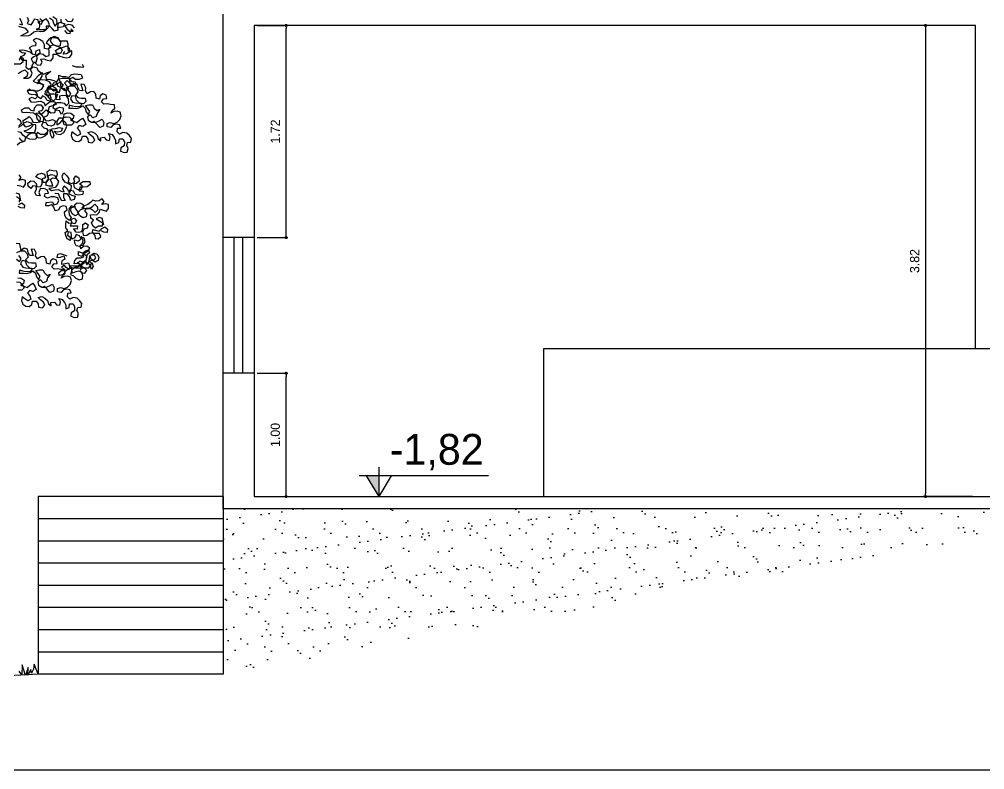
# Model space of a CAD drawing. Header units: millimetres. Extents: x 92.2 to 172.4, y 6.8 to 63.1.
# Drawn here: x 134.86 to 142.68, y 31.72 to 37.8 of the extents above; entities that cross this region are included whole.
import ezdxf

# ---------------------------------------------------------------- set-up
doc = ezdxf.new("R2010")
doc.units = ezdxf.units.MM
for name, color, linetype in [('Alvenaria', 5, 'Continuous'), ('COTAS', 1, 'Continuous'), ('Escada', 1, 'Continuous'), ('Janelas', 3, 'Continuous'), ('Proj. Corte Terreno', 254, 'Continuous'), ('Texto', 7, 'Continuous'), ('VEGETAÇÃO', 64, 'Continuous'), ('VERDE', 92, 'Continuous')]:
    doc.layers.add(name, color=color, linetype=linetype)
doc.styles.add('ARTIUM', font='GOTHIC.TTF', dxfattribs={"height": 0.1})
doc.styles.add('ROMANS', font='C-ACENTO.SHX')
doc.dimstyles.new('Artiun 1-50', dxfattribs={"dimscale": 0.5, "dimtxt": 0.15, "dimasz": 0.05, "dimexe": 0.03, "dimexo": 0.05, "dimgap": 0.1, "dimtad": 1, "dimzin": 4, "dimdsep": 46, "dimtxsty": 'ROMANS', "dimblk": 'DOT', "dimcen": 0.025, "dimclrt": 2, "dimadec": 0, "dimazin": 0, "dimtfac": 1, "dimtix": 1, "dimtmove": 2, "dimatfit": 2, "dimldrblk": 'DOT', "dimfxl": 1, "dimtolj": 1, "dimtzin": 0, "dimarcsym": 0})

# ---------------------------------------------------------------- blocks, each defined once
blk = doc.blocks.new('A$C6B776F95')
for points in [[(3765.5, 4651.6), (3738.7, 4645.5), (3734.5, 4620.8), (3736.6, 4596.1), (3713.9, 4587.8), (3697.5, 4606.4), (3681, 4622.9), (3654.2, 4622.9), (3658.3, 4600.3), (3639.8, 4585.9), (3617.1, 4583.8), (3592.4, 4588), (3569.8, 4581.8), (3551.2, 4565.3), (3530.6, 4555.1), (3501.8, 4553), (3477.1, 4557.2), (3508, 4573.6), (3530.6, 4583.9), (3512.1, 4608.6), (3487.4, 4614.8), (3464.8, 4621)], [(3466.8, 4639.6), (3489.5, 4633.4), (3481.3, 4656), (3471, 4676.6)], [(3522.5, 4686.9), (3530.7, 4664.2), (3522.4, 4641.6), (3549.2, 4633.3), (3563.6, 4653.9), (3574, 4674.5), (3596.6, 4670.3), (3598.6, 4647.7), (3619.2, 4637.4), (3631.6, 4660), (3611, 4676.5)], [(3652.2, 4672.3), (3629.5, 4657.9), (3606.9, 4655.9), (3608.9, 4631.2), (3606.8, 4608.5), (3584.2, 4602.4), (3608.9, 4600.3), (3641.8, 4600.3), (3666.6, 4610.5), (3678.9, 4633.2), (3668.7, 4657.9), (3652.2, 4676.5)], [(3679, 4682.6), (3699.6, 4668.2), (3705.7, 4645.5), (3718.1, 4624.9), (3732.5, 4643.4), (3730.5, 4670.2), (3701.6, 4688.8)], [(3843.7, 4674.2), (3833.4, 4653.6), (3806.6, 4655.7), (3790.2, 4672.2)], [(3757.2, 4672.2), (3759.3, 4649.6), (3786, 4639.3), (3773.7, 4618.7), (3748.9, 4614.6), (3738.6, 4614.6)], [(3854, 4612.4), (3837.5, 4631), (3812.8, 4635.1), (3786, 4626.9), (3800.4, 4606.3), (3818.9, 4589.8), (3843.7, 4589.8), (3827.2, 4602.2)], [(3561.4, 4425.3), (3542.9, 4441.8), (3516.1, 4450), (3491.4, 4456.2), (3466.7, 4454.2), (3487.2, 4439.8), (3509.9, 4437.7), (3495.5, 4417.1), (3472.8, 4406.8), (3487.2, 4386.2), (3516, 4386.2), (3516, 4359.4), (3511.9, 4336.8), (3530.4, 4322.4), (3553, 4330.6), (3559.2, 4353.2), (3573.7, 4371.7), (3592.2, 4353.2), (3614.8, 4351.1), (3627.2, 4371.7), (3616.9, 4392.3), (3639.6, 4394.3), (3662.2, 4386.1), (3689, 4381.9), (3703.4, 4402.5), (3705.5, 4427.2), (3730.2, 4427.2), (3750.8, 4412.8), (3773.5, 4406.6), (3798.2, 4402.4), (3820.8, 4406.5), (3835.3, 4427.1), (3835.3, 4451.8), (3812.6, 4447.7), (3808.5, 4472.4), (3808.6, 4497.1), (3802.4, 4519.8), (3753, 4519.8), (3738.6, 4542.5), (3713.9, 4550.8), (3689.2, 4542.6), (3670.6, 4528.2), (3656.2, 4509.6), (3674.7, 4493.1), (3691.2, 4476.7), (3666.4, 4462.3), (3643.8, 4466.4), (3643.8, 4493.2), (3631.5, 4515.8), (3608.8, 4530.3), (3584.1, 4538.5), (3563.5, 4526.2), (3582, 4507.7), (3580, 4485), (3557.3, 4483), (3536.7, 4472.7), (3551.1, 4452.1), (3555.2, 4429.4), (3579.9, 4425.3), (3586.1, 4450), (3608.8, 4460.3), (3610.8, 4435.5), (3590.2, 4421.1), (3569.6, 4408.8), (3549, 4394.4), (3561.3, 4371.8), (3586, 4371.7), (3592.2, 4394.4), (3590.2, 4417), (3608.7, 4431.4), (3633.5, 4427.3), (3654, 4410.8), (3676.7, 4419), (3676.7, 4443.7), (3674.7, 4468.4), (3685, 4489), (3707.6, 4493.1), (3730.3, 4482.8), (3755, 4489), (3757.1, 4513.7), (3742.7, 4534.3), (3718, 4542.5), (3693.3, 4542.6), (3683, 4517.9), (3701.5, 4495.2), (3730.3, 4484.9), (3752.9, 4474.5), (3767.3, 4456), (3757, 4431.3), (3730.2, 4431.3), (3720, 4454), (3744.7, 4466.3), (3773.5, 4476.6), (3800.3, 4484.8), (3816.8, 4466.2), (3820.9, 4443.6), (3798.2, 4429.2), (3775.5, 4427.2), (3785.9, 4447.7)], [(3783.9, 4594), (3800.4, 4575.4), (3823, 4573.3), (3829.2, 4593.9)], [(3412.8, 4360.7), (3472.5, 4360.7), (3495.2, 4375.1), (3497.3, 4397.7), (3474.6, 4408), (3466.4, 4383.3)], [(3460.1, 4292.7), (3480.7, 4307.1), (3505.4, 4317.4), (3526, 4296.8), (3519.8, 4272.1), (3497.1, 4259.7), (3528, 4259.7), (3548.6, 4272), (3556.9, 4294.7), (3544.6, 4319.4), (3563.1, 4337.9), (3587.8, 4333.8), (3600.1, 4313.2), (3618.7, 4298.7), (3639.3, 4286.4), (3661.9, 4298.7), (3688.7, 4306.9), (3670.1, 4292.5), (3651.6, 4276.1), (3657.8, 4253.4), (3682.5, 4249.3), (3709.2, 4243.1), (3729.8, 4232.7), (3744.3, 4255.4), (3744.3, 4280.1), (3766.9, 4269.8), (3791.6, 4269.8), (3814.3, 4263.6), (3832.8, 4284.1), (3855.5, 4290.3), (3878.1, 4288.2), (3900.8, 4284.1), (3911.1, 4259.3), (3886.3, 4249.1), (3861.6, 4249.1), (3843.1, 4263.5), (3818.4, 4253.3), (3834.8, 4236.8), (3859.6, 4232.6), (3861.6, 4210), (3836.9, 4210), (3818.4, 4226.5), (3801.9, 4243), (3783.4, 4224.5), (3801.9, 4203.8), (3812.1, 4181.2), (3785.4, 4170.9), (3764.8, 4187.4), (3758.6, 4210.1), (3760.7, 4232.7), (3717.4, 4212.2), (3663.9, 4185.4), (3692.7, 4181.3), (3717.4, 4177.1), (3740, 4160.7), (3717.4, 4177.1), (3688.6, 4185.4), (3665.9, 4177.2), (3657.7, 4152.5), (3667.9, 4129.8), (3682.4, 4148.4), (3711.2, 4148.3), (3733.9, 4146.2), (3725.6, 4119.5), (3707, 4101), (3682.3, 4111.3), (3667.9, 4131.9), (3647.4, 4144.3), (3651.5, 4169), (3676.2, 4193.7), (3692.7, 4212.2), (3678.3, 4232.8), (3649.5, 4245.2), (3624.8, 4247.3), (3598, 4245.2), (3612.4, 4222.6), (3639.2, 4212.2), (3616.5, 4222.5), (3593.9, 4220.5), (3612.4, 4249.3), (3626.9, 4274), (3629, 4296.7), (3600.1, 4276.1), (3581.6, 4255.5), (3565.1, 4239.1), (3593.9, 4224.6), (3618.6, 4224.6), (3637.1, 4206.1), (3620.6, 4179.3), (3598, 4169), (3573.2, 4167), (3546.5, 4175.2), (3534.1, 4181.4)], [(3838.6, 4347.6), (3865.4, 4339.3), (3896.3, 4339.3), (3918.9, 4337.2), (3910.7, 4355.8)], [(3493.1, 3813.5), (3470.4, 3805.3), (3451.9, 3788.9)], [(3466.3, 3840.3), (3480.7, 3821.8), (3505.4, 3817.6), (3513.7, 3842.3), (3538.4, 3834.1), (3561, 3832), (3583.7, 3834), (3594, 3854.6), (3577.6, 3873.2), (3552.8, 3873.2), (3530.2, 3860.9), (3511.6, 3844.4), (3491, 3858.8), (3480.8, 3879.4), (3456.1, 3883.6)], [(3452, 3976.3), (3472.6, 3963.9), (3480.8, 3941.2), (3464.3, 3924.8)], [(3462.3, 3916.5), (3482.9, 3926.8), (3501.4, 3945.3), (3522, 3955.6), (3546.7, 3945.3), (3561.1, 3924.7), (3542.6, 3906.2), (3522, 3893.8), (3499.3, 3887.7), (3524, 3879.4), (3548.7, 3879.4), (3575.5, 3881.4), (3583.8, 3906.1), (3583.8, 3932.9), (3561.1, 3935), (3534.4, 3922.6), (3511.7, 3916.5), (3497.3, 3937.1), (3493.2, 3961.8), (3517.9, 3976.2), (3536.5, 3990.6), (3552.9, 3974.1), (3561.1, 3951.5), (3587.9, 3949.4), (3612.6, 3953.5), (3614.7, 3980.2), (3581.8, 4013.2), (3606.5, 4015.2), (3625, 4000.8), (3637.4, 3980.2), (3633.2, 3955.5), (3608.5, 3953.5), (3592.1, 3976.1), (3588, 4000.9), (3567.4, 4013.2), (3540.6, 4015.3), (3515.9, 4019.5), (3489.1, 4015.4), (3483, 4038), (3507.7, 4052.4), (3530.3, 4050.3), (3548.9, 4033.8), (3571.5, 4029.7), (3573.6, 4052.3), (3592.1, 4072.9), (3618.9, 4072.9), (3633.3, 4052.3), (3625.1, 4029.6), (3602.4, 4025.5), (3620.9, 4007), (3639.5, 4021.4), (3656, 4037.9), (3672.4, 4019.3), (3662.1, 3994.6), (3637.4, 3984.3), (3649.7, 3961.7), (3672.4, 3959.6), (3699.1, 3969.9), (3719.7, 3957.5), (3711.5, 3932.8), (3690.9, 3922.5), (3668.2, 3926.6), (3655.9, 3947.2), (3631.2, 3949.3), (3622.9, 3926.7), (3639.4, 3910.2), (3662, 3904), (3664.1, 3881.3), (3645.5, 3864.9), (3616.7, 3864.9), (3594, 3877.3), (3581.7, 3856.7), (3598.1, 3840.2), (3624.9, 3844.3), (3645.5, 3854.6), (3664, 3871), (3666.1, 3895.8), (3688.8, 3899.8), (3703.2, 3881.3), (3709.3, 3856.6), (3699, 3836), (3688.7, 3860.7), (3682.6, 3885.4), (3697, 3904), (3721.7, 3906), (3746.5, 3914.2), (3769.1, 3908), (3760.8, 3885.4), (3734.1, 3881.3), (3711.4, 3885.4), (3727.9, 3868.9), (3754.6, 3864.8), (3779.4, 3879.2), (3791.7, 3899.8), (3800, 3922.4), (3793.9, 3945.1), (3775.3, 3959.5), (3773.3, 3982.1), (3795.9, 3988.3), (3818.6, 3986.2), (3835.1, 3969.7), (3849.5, 3947.1), (3833, 3930.6), (3804.1, 3928.6), (3781.5, 3932.7), (3775.3, 3955.4), (3771.2, 3978), (3744.5, 3978.1), (3730, 3957.5), (3730, 3932.8), (3752.7, 3947.2), (3769.2, 3963.6), (3779.5, 3986.3), (3781.6, 4008.9), (3806.3, 4017.1), (3828.9, 4013), (3849.5, 3998.6), (3845.4, 3975.9), (3824.8, 3963.6), (3847.4, 3957.4), (3870.1, 3949.1), (3888.6, 3965.6), (3909.2, 3977.9), (3923.6, 3957.3), (3933.9, 3934.6), (3913.3, 3920.2), (3886.5, 3926.4), (3872.1, 3907.9), (3888.5, 3889.4), (3896.7, 3866.7), (3876.1, 3854.4), (3853.5, 3868.8), (3835, 3883.2), (3830.8, 3856.5), (3839.1, 3831.8), (3861.7, 3817.3), (3884.3, 3815.2), (3902.9, 3829.6), (3909.1, 3852.3), (3933.8, 3852.3), (3948.2, 3833.7), (3950.2, 3811.1), (3977, 3804.9), (3995.6, 3823.4), (3985.3, 3846), (3964.7, 3862.5), (3948.2, 3879), (3973, 3885.2), (3995.6, 3872.8), (4012.1, 3856.3), (4020.3, 3833.6), (4038.8, 3819.2), (4036.8, 3841.9), (4061.5, 3846), (4075.9, 3827.4), (4100.6, 3823.3), (4104.7, 3848), (4092.4, 3870.6), (4117.1, 3864.4), (4131.5, 3843.8), (4141.8, 3823.2), (4141.7, 3798.5), (4164.4, 3808.8), (4168.6, 3833.5), (4193.3, 3833.5), (4203.5, 3812.9), (4201.5, 3784.1), (4178.8, 3769.7), (4176.7, 3747), (4201.4, 3738.8), (4224.1, 3740.8), (4230.3, 3765.5), (4220, 3786.1), (4226.2, 3808.7), (4248.8, 3810.8), (4253, 3835.5), (4238.6, 3856.1), (4220.1, 3872.6), (4193.3, 3878.8), (4170.6, 3866.5), (4154.2, 3882.9), (4156.3, 3907.7), (4178.9, 3909.7), (4170.7, 3932.4), (4148.1, 3936.5), (4125.4, 3932.4), (4108.9, 3913.9), (4084.2, 3918), (4082.2, 3940.7), (4104.8, 3948.9), (4129.5, 3940.6), (4154.2, 3950.9), (4172.8, 3969.4), (4181.1, 3996.2), (4174.9, 4020.9), (4152.3, 4027.1), (4129.6, 4025.1), (4109, 4012.7), (4119.3, 4033.3), (4137.9, 4049.8), (4133.8, 4072.4), (4107, 4074.5), (4082.3, 4078.7), (4059.6, 4076.6), (4043.2, 4093.1), (4057.6, 4113.7), (4080.3, 4115.7), (4076.2, 4140.4), (4053.5, 4148.7), (4035, 4134.3), (4028.8, 4111.7), (4006.1, 4119.9), (4004.1, 4146.7), (3989.7, 4165.2), (3967, 4163.2), (3942.3, 4148.8), (3930, 4169.4), (3934.1, 4192.1), (3921.8, 4214.7), (3899.1, 4216.8), (3911.4, 4171.5), (3888.8, 4173.6), (3878.5, 4194.2), (3872.4, 4216.8), (3849.7, 4223), (3829.1, 4208.6), (3822.9, 4231.3), (3818.8, 4253.9), (3794.1, 4256), (3769.4, 4256), (3744.7, 4251.9), (3757, 4229.3), (3773.5, 4212.8), (3763.2, 4192.2), (3740.5, 4200.5), (3730.3, 4223.1), (3707.6, 4227.3), (3697.3, 4206.7), (3717.9, 4192.3), (3732.3, 4173.7), (3709.6, 4167.5), (3691.1, 4182), (3676.7, 4204.6), (3660.2, 4186.1), (3670.5, 4163.5), (3680.8, 4142.9), (3686.9, 4120.2), (3684.8, 4097.6), (3662.2, 4103.8), (3649.9, 4124.4), (3629.3, 4134.7), (3619, 4114.1), (3596.3, 4128.5), (3590.2, 4153.2), (3571.6, 4171.8), (3546.9, 4173.9), (3522.2, 4173.9), (3530.4, 4151.2), (3555.1, 4145), (3577.8, 4147.1), (3594.3, 4130.6), (3577.8, 4114.1), (3555.1, 4124.4), (3534.5, 4114.2), (3548.9, 4093.6), (3573.6, 4091.5), (3596.3, 4095.6), (3618.9, 4097.6), (3641.6, 4087.3), (3647.7, 4064.6), (3664.2, 4081.1), (3682.8, 4095.5), (3713.7, 4095.5), (3726, 4074.9), (3701.3, 4064.6), (3676.6, 4058.4), (3670.4, 4033.7), (3688.9, 4017.2), (3715.7, 4019.3), (3723.9, 4044), (3748.6, 4056.3), (3773.4, 4052.2), (3775.4, 4027.5), (3763, 4004.8), (3748.6, 4029.5), (3726, 4035.7), (3705.4, 4048.1), (3709.5, 4074.9), (3732.2, 4089.3), (3759, 4089.2), (3781.6, 4083), (3796, 4064.5), (3814.6, 4085.1), (3812.5, 4113.9), (3798.1, 4134.5), (3771.4, 4138.7), (3748.7, 4132.5), (3750.8, 4107.8), (3726, 4109.9), (3724, 4136.6), (3722, 4159.3), (3748.7, 4161.3), (3757, 4186), (3779.7, 4190.1), (3796.1, 4171.6), (3796.1, 4146.9), (3816.7, 4130.4), (3829, 4151), (3812.6, 4173.6), (3798.2, 4194.2), (3822.9, 4204.5), (3851.7, 4204.5), (3870.3, 4183.9), (3876.4, 4161.2), (3859.9, 4142.7), (3878.4, 4124.1), (3901.1, 4120), (3927.9, 4120), (3934, 4095.3), (3917.5, 4078.8), (3888.7, 4082.9), (3868.1, 4105.6), (3859.9, 4132.4), (3835.2, 4136.5), (3824.9, 4113.9), (3839.3, 4091.2), (3861.9, 4087.1), (3886.6, 4083), (3909.3, 4080.9), (3890.7, 4060.3), (3861.9, 4058.3), (3839.3, 4062.4), (3816.6, 4070.7), (3814.5, 4048), (3845.4, 4048), (3868.1, 4045.9), (3890.7, 4054.1), (3911.3, 4064.4), (3929.9, 4047.9), (3936, 4023.2), (3950.4, 4004.6), (3960.7, 4025.2), (3946.3, 4047.9), (3931.9, 4068.5), (3954.6, 4072.6), (3979.3, 4072.6), (3991.6, 4049.9), (4010.2, 4031.4), (4030.8, 4041.6), (4014.3, 4016.9), (4006, 3990.2), (3983.3, 3982), (3964.8, 4002.6), (3944.2, 3988.2), (3950.4, 3965.5), (3973, 3951.1), (4003.9, 3951), (4026.6, 3959.3), (4047.2, 3971.6), (4059.5, 3948.9), (4055.4, 3922.2), (4030.6, 3914), (4008, 3938.7), (3989.5, 3955.2), (3975.1, 3949)], [(3478.2, 3398.7), (3472, 3423.4), (3467.9, 3446.1), (3445.3, 3452.3)], [(3447.3, 3429.6), (3467.9, 3415.2), (3465.8, 3390.5)], [(3451.5, 3509.9), (3474.2, 3503.7), (3496.8, 3495.5), (3511.2, 3516), (3511.3, 3542.8), (3486.6, 3549), (3463.9, 3542.9), (3480.4, 3563.4), (3466, 3582)], [(4059.8, 3228.9), (4053.7, 3253.6), (4049.6, 3276.3), (4026.9, 3282.5), (4006.3, 3272.2), (4029, 3259.8), (4049.6, 3245.4), (4047.5, 3220.7), (4022.8, 3222.7), (4002.2, 3208.3), (3983.6, 3222.8), (3973.4, 3245.4), (3987.8, 3264), (3969.3, 3278.4), (3965.2, 3301), (3987.8, 3303.1), (4010.5, 3301), (4027, 3317.5), (4033.2, 3340.1), (4055.8, 3333.9), (4078.5, 3325.7), (4092.9, 3346.2), (4092.9, 3373), (4068.2, 3379.2), (4045.6, 3373), (4062.1, 3393.6), (4047.7, 3412.2), (4027, 3399.8), (4004.4, 3397.8), (3981.7, 3404), (3965.3, 3387.5), (3946.7, 3373.1), (3924, 3364.9), (3905.5, 3348.5), (3930.2, 3346.4), (3957, 3346.4), (3979.6, 3358.7), (3996.1, 3375.2), (4012.6, 3358.7), (4016.7, 3336), (3998.1, 3317.5), (3981.7, 3334), (3961.1, 3346.4), (3938.4, 3348.4), (3924, 3329.9), (3940.5, 3311.4), (3936.3, 3286.7), (3911.6, 3280.5), (3889, 3297), (3880.8, 3319.7), (3897.3, 3338.2), (3919.9, 3346.4), (3917.9, 3371.1), (3897.3, 3381.4), (3872.6, 3383.5), (3854, 3369.1), (3858.1, 3346.4), (3872.5, 3327.9), (3878.7, 3305.2), (3858.1, 3295), (3837.5, 3307.3), (3829.3, 3330), (3831.4, 3352.7), (3854, 3356.7), (3831.4, 3365), (3816.9, 3346.5), (3814.9, 3323.8), (3816.9, 3301.2), (3831.3, 3282.6), (3818.9, 3262.1), (3798.3, 3274.4), (3786, 3297.1), (3784, 3321.8), (3802.5, 3336.2), (3796.4, 3358.9), (3773.7, 3363), (3751.1, 3354.8), (3740.7, 3334.2), (3718.1, 3330.1), (3709.9, 3354.8), (3695.5, 3373.4), (3674.9, 3363.1), (3652.2, 3365.2), (3654.3, 3387.8), (3699.6, 3391.9), (3709.9, 3371.3), (3732.5, 3377.5), (3744.9, 3398), (3736.7, 3420.7), (3712, 3426.9), (3687.3, 3426.9), (3664.6, 3418.7), (3644, 3429), (3648.2, 3451.7), (3670.8, 3453.7), (3662.6, 3476.4), (3637.9, 3484.6), (3613.2, 3482.6), (3604.9, 3457.9), (3613.1, 3435.2), (3588.4, 3437.3), (3576.1, 3457.9), (3588.5, 3478.5), (3584.4, 3501.2), (3561.7, 3503.2), (3547.3, 3484.7), (3528.8, 3501.2), (3526.7, 3523.9), (3547.3, 3540.3), (3570, 3538.2), (3584.4, 3519.7), (3590.6, 3497), (3617.3, 3499.1), (3627.6, 3521.7), (3627.7, 3546.4), (3603, 3556.7), (3582.4, 3567.1), (3598.9, 3585.6), (3621.5, 3593.8), (3644.2, 3585.5), (3650.3, 3560.8), (3627.7, 3552.6), (3631.8, 3529.9), (3658.5, 3529.9), (3673, 3548.4), (3664.8, 3571.1), (3689.5, 3583.4), (3714.2, 3579.3), (3726.5, 3558.7), (3734.8, 3585.4), (3730.7, 3608.1), (3703.9, 3610.2), (3681.3, 3614.3), (3660.7, 3602), (3662.7, 3579.3), (3670.9, 3556.7), (3656.5, 3536.1), (3650.3, 3511.4), (3677.1, 3505.2), (3701.8, 3505.2), (3695.6, 3527.8), (3683.3, 3548.4), (3703.9, 3560.8), (3726.5, 3554.6), (3740.9, 3536), (3734.7, 3513.4), (3718.2, 3492.8), (3695.6, 3488.7), (3672.9, 3486.7), (3693.5, 3472.2), (3716.2, 3476.3), (3738.8, 3478.4), (3759.4, 3468), (3782, 3461.8), (3771.8, 3484.5), (3782.1, 3505.1), (3800.6, 3488.6), (3810.9, 3468), (3831.5, 3480.3), (3833.6, 3505), (3810.9, 3519.5), (3788.3, 3529.8), (3771.8, 3550.4), (3767.7, 3575.1), (3780.1, 3595.7), (3800.7, 3575.1), (3815.1, 3552.4), (3808.9, 3529.8), (3833.6, 3521.5), (3856.2, 3529.7), (3850.1, 3554.5), (3864.5, 3575), (3885.1, 3560.6), (3887.1, 3535.9), (3868.6, 3521.5), (3845.9, 3517.4), (3852.1, 3492.7), (3876.8, 3478.2), (3901.5, 3478.2), (3909.8, 3502.9), (3889.2, 3519.4), (3913.9, 3533.8), (3936.6, 3535.8), (3961.3, 3535.8), (3963.3, 3513.2), (3942.7, 3496.7), (3915.9, 3494.7), (3891.2, 3494.7), (3887.1, 3470), (3913.8, 3465.8), (3911.8, 3443.2), (3882.9, 3439.1), (3858.2, 3443.2), (3847.9, 3465.9), (3825.3, 3472.1), (3812.9, 3451.5), (3835.6, 3439.1), (3858.2, 3430.9), (3852, 3408.2), (3827.3, 3402.1), (3819.1, 3428.9), (3802.6, 3447.4), (3777.9, 3447.4), (3775.8, 3422.7), (3788.2, 3402.1), (3765.5, 3400.1), (3751.1, 3424.8), (3740.8, 3447.5), (3718.2, 3449.5), (3716.1, 3449.5)], [(3463.8, 3374), (3484.4, 3386.3), (3502.9, 3369.8), (3500.8, 3347.2), (3478.1, 3349.3), (3459.6, 3359.6)], [(3872.2, 2969.6), (3890.7, 2955.1), (3905.1, 2934.5), (3892.7, 2914), (3903, 2893.3), (3925.7, 2891.3), (3940.1, 2909.8), (3923.6, 2926.3), (3901, 2934.5), (3886.6, 2953.1), (3905.1, 2938.7), (3929.8, 2930.4), (3954.5, 2928.3), (3966.9, 2948.9), (3946.3, 2961.3), (3923.7, 2965.4), (3905.1, 2951), (3917.5, 2971.6), (3936.1, 2986), (3942.3, 3008.6), (3921.7, 3023.1), (3903.1, 3008.7), (3882.5, 3019), (3882.6, 3043.7), (3905.2, 3035.4), (3929.9, 3033.4), (3950.5, 3047.8), (3960.8, 3068.3), (3940.3, 3080.7), (3917.6, 3078.7), (3899.1, 3062.2), (3892.9, 3084.9), (3915.6, 3089), (3927.9, 3111.6), (3921.8, 3136.3), (3901.2, 3146.7), (3911.5, 3121.9), (3907.3, 3099.3), (3888.8, 3078.7), (3866.1, 3082.8), (3855.8, 3103.4), (3853.8, 3126.1), (3880.6, 3117.8), (3901.2, 3130.2), (3888.8, 3152.8), (3866.2, 3163.2), (3855.9, 3140.5), (3835.3, 3130.2), (3833.2, 3152.9), (3831.2, 3177.6), (3808.6, 3181.7), (3804.4, 3159.1), (3822.9, 3144.7), (3822.9, 3120), (3802.3, 3132.3), (3794.1, 3155), (3788, 3177.6), (3806.5, 3192), (3792.1, 3210.6), (3792.1, 3235.3), (3796.3, 3258), (3814.8, 3243.5), (3837.4, 3245.6), (3829.2, 3268.2), (3851.9, 3278.5), (3868.3, 3257.9), (3856, 3237.3), (3833.3, 3243.5), (3823, 3222.9), (3874.5, 3222.9), (3872.4, 3200.2), (3847.7, 3202.3), (3860, 3181.7), (3882.7, 3179.6), (3905.3, 3183.7), (3913.6, 3208.4), (3911.6, 3233.1), (3932.2, 3245.5), (3950.7, 3231), (3942.4, 3208.4), (3919.8, 3200.2), (3909.5, 3179.6), (3917.7, 3156.9), (3940.3, 3159), (3958.9, 3173.4), (3981.5, 3175.4), (3995.9, 3156.9), (3998, 3134.2), (4020.6, 3132.1), (4039.2, 3148.6), (4028.9, 3169.2), (4002.1, 3169.2), (3979.5, 3175.4), (3981.6, 3198.1), (4026.9, 3185.7), (4045.4, 3204.2), (4066, 3216.5), (4084.5, 3200), (4082.4, 3177.4), (4059.8, 3179.5), (4041.3, 3189.8)], [(3447.5, 2831.6), (3470.1, 2829.5), (3486.6, 2813), (3501, 2790.3), (3484.5, 2773.9), (3455.7, 2771.9)], [(3457.8, 2860.4), (3480.5, 2856.3), (3501, 2841.8), (3496.9, 2819.2), (3476.3, 2806.8), (3498.9, 2800.6), (3521.6, 2792.4), (3540.1, 2808.8), (3560.7, 2821.2), (3575.1, 2800.6), (3585.4, 2777.9), (3564.8, 2763.5), (3538, 2769.7), (3523.6, 2751.2), (3540.1, 2732.7), (3548.3, 2710), (3527.7, 2697.7), (3505, 2712.1), (3486.5, 2726.5), (3482.4, 2699.8), (3490.6, 2675), (3513.2, 2660.6), (3535.9, 2658.5), (3554.4, 2672.9), (3560.6, 2695.6), (3585.3, 2695.5), (3599.7, 2677), (3601.8, 2654.3), (3628.5, 2648.1), (3647.1, 2666.7), (3636.8, 2689.3), (3616.2, 2705.8), (3599.8, 2722.3), (3624.5, 2728.5), (3647.1, 2716.1), (3663.6, 2699.6), (3671.8, 2676.9), (3690.3, 2662.5), (3688.3, 2685.2), (3713, 2689.2), (3727.4, 2670.7), (3752.1, 2666.6), (3756.3, 2691.3), (3743.9, 2713.9), (3768.6, 2707.7), (3783, 2687.1), (3793.3, 2666.5), (3793.3, 2641.8), (3816, 2652.1), (3820.1, 2676.8), (3844.8, 2676.8), (3855.1, 2656.2), (3853, 2627.3), (3830.3, 2612.9), (3828.3, 2590.3), (3853, 2582), (3875.6, 2584.1), (3881.8, 2608.8), (3871.5, 2629.4), (3877.7, 2652), (3900.4, 2654.1), (3904.5, 2678.8), (3890.1, 2699.4), (3871.6, 2715.9), (3844.8, 2722.1), (3822.2, 2709.7), (3805.7, 2726.2), (3807.8, 2750.9), (3830.5, 2753), (3822.2, 2775.6), (3799.6, 2779.8), (3776.9, 2775.7), (3760.4, 2757.2), (3735.7, 2761.3), (3733.7, 2784), (3756.4, 2792.2), (3781.1, 2783.9), (3805.8, 2794.2), (3824.3, 2812.7), (3832.6, 2839.5), (3826.4, 2864.2), (3803.8, 2870.4), (3781.1, 2868.3), (3760.5, 2856), (3770.9, 2876.6), (3789.4, 2893.1), (3785.3, 2915.7), (3758.5, 2917.8), (3733.8, 2921.9), (3711.2, 2919.9), (3694.7, 2936.4), (3709.1, 2957), (3731.8, 2959), (3727.7, 2983.7), (3705.1, 2992), (3686.5, 2977.6), (3680.3, 2954.9), (3657.7, 2963.2), (3655.6, 2990), (3641.2, 3008.5), (3618.6, 3006.5), (3593.9, 2992.1), (3581.5, 3012.7), (3585.7, 3035.3), (3573.3, 3058), (3550.7, 3060.1), (3563, 3014.8), (3540.3, 3016.8), (3530.1, 3037.4), (3523.9, 3060.1), (3501.3, 3066.3), (3480.6, 3051.9), (3474.5, 3074.6), (3470.4, 3097.2), (3445.7, 3099.3)], [(3447.6, 2990.2), (3468.2, 2973.7), (3480.6, 2994.2), (3464.1, 3016.9)], [(3449.7, 3037.5), (3474.5, 3047.8), (3503.3, 3047.8), (3521.8, 3027.2), (3528, 3004.5), (3511.5, 2986), (3530, 2967.4), (3552.6, 2963.3), (3579.4, 2963.3), (3585.6, 2938.5), (3569.1, 2922.1), (3540.3, 2926.2), (3519.7, 2948.9), (3511.5, 2975.7), (3486.8, 2979.8), (3476.4, 2957.2), (3490.8, 2934.5), (3513.5, 2930.4), (3538.2, 2926.2), (3560.8, 2924.2), (3542.3, 2903.6), (3513.5, 2901.5), (3490.8, 2905.7), (3468.2, 2913.9), (3466.1, 2891.3), (3497, 2891.3), (3519.6, 2889.2), (3542.3, 2897.4), (3562.9, 2907.7), (3581.4, 2891.2), (3587.6, 2866.5), (3602, 2847.9), (3612.3, 2868.5), (3597.9, 2891.2), (3583.5, 2911.8), (3606.1, 2915.9), (3630.9, 2915.9), (3643.2, 2893.2), (3661.7, 2874.6), (3682.3, 2884.9), (3665.8, 2860.2), (3657.5, 2833.5), (3634.9, 2825.2), (3616.4, 2845.8), (3595.8, 2831.4), (3601.9, 2808.8), (3624.6, 2794.4), (3655.5, 2794.3), (3678.1, 2802.5), (3698.7, 2814.9), (3711.1, 2792.2), (3706.9, 2765.4), (3682.2, 2757.2), (3659.6, 2782), (3641, 2798.5), (3626.6, 2792.3)], [(3802.8, 3011), (3780.2, 3021.3), (3757.5, 3027.5), (3734.9, 3023.4), (3730.7, 3000.7), (3755.4, 3004.8), (3778.1, 3013), (3786.3, 2990.4), (3765.7, 2978), (3763.6, 2955.4), (3788.3, 2959.5), (3811, 2963.6), (3819.2, 2940.9), (3817.1, 2918.3), (3796.6, 2930.7), (3782.2, 2949.2), (3763.6, 2932.7), (3784.2, 2920.4), (3786.2, 2897.7), (3769.7, 2879.2), (3747.1, 2875.1), (3745, 2897.7), (3765.6, 2912.1), (3788.3, 2905.9), (3806.8, 2920.3), (3831.6, 2928.6), (3833.6, 2905.9), (3825.3, 2883.3), (3845.9, 2872.9), (3864.4, 2856.5), (3887.1, 2844.1), (3909.7, 2852.3), (3911.8, 2874.9), (3907.7, 2897.6), (3885.1, 2905.9), (3862.4, 2901.8), (3839.8, 2891.5), (3835.7, 2914.1), (3854.2, 2930.6), (3878.9, 2938.8), (3901.6, 2945), (3913.9, 2924.4), (3887.2, 2926.5), (3837.7, 2926.5), (3819.2, 2945), (3848.1, 2943), (3874.8, 2942.9), (3899.5, 2951.2), (3914, 2969.7), (3891.3, 2975.9), (3874.8, 2959.4), (3852.2, 2957.4), (3856.3, 2980), (3872.8, 2998.5), (3897.5, 2998.5), (3920.2, 3006.7), (3912, 3031.5), (3930.5, 3047.9), (3953.2, 3056.1), (3959.3, 3033.5), (3940.8, 3019.1), (3936.7, 2996.4), (3934.6, 2973.8), (3940.7, 2951.1), (3955.2, 2969.6), (3959.3, 2992.3), (3961.4, 3014.9), (3969.6, 2992.3), (3990.2, 2979.9), (4004.6, 2998.4), (3994.3, 3019), (3969.6, 3019), (3990.2, 3031.4), (4012.9, 3025.2), (4025.2, 3004.6), (4019, 2981.9), (3996.4, 2969.6), (3977.8, 2984), (3957.2, 2973.8), (3977.8, 2961.4), (3986, 2938.7), (3973.7, 2918.1), (3965.4, 2940.8), (3973.7, 2961.4)]]:
    blk.add_lwpolyline(points)
blk = doc.blocks.new('A$C4FDE642E')
blk.add_hatch(color=256).paths.add_polyline_path([(0.1622, 0), (0.1622, 0.1692), (0.0599, 0.1692)])
at = {"layer": 'COTAS'}
for p, q in [((0.1622, 0), (0.1622, 0.2398)), ((1.0495, 0.1692), (0, 0.1692)), ((0.1622, 0), (0.0599, 0.1692)), ((0.1622, 0), (0.2645, 0.1692))]:
    blk.add_line(p, q, dxfattribs=at)
blk = doc.blocks.new('_DOT')
at = {"color": 0, "linetype": 'ByBlock'}
blk.add_line((-0.5, 0), (-1, 0), dxfattribs=at)
at = {"color": 0, "linetype": 'ByBlock', "const_width": 0.5}
blk.add_lwpolyline([(-0.25, 0, 1), (0.25, 0, 1)], format="xyb", close=True, dxfattribs=at)
blk = doc.blocks.new('*D116')
at = {"layer": 'COTAS', "color": 0, "lineweight": -2, "transparency": 16777216}
for p, q in [((142.5848, 37.755), (142.1898, 37.755)), ((142.2048, 37.73), (142.2048, 33.96)), ((142.5848, 33.935), (142.1898, 33.935))]:
    blk.add_line(p, q, dxfattribs=at)
at = {"layer": 'Defpoints', "color": 0, "transparency": 16777216}
for p in [(142.6098, 37.755), (142.2048, 33.935), (142.6098, 33.935)]:
    blk.add_point(p, dxfattribs=at)
at = {"layer": 'COTAS', "color": 0, "lineweight": -2, "transparency": 16777216, "xscale": 0.025, "yscale": 0.025, "zscale": 0.025}
for p, rotation in [((142.2048, 37.755), 90), ((142.2048, 33.935), 270)]:
    blk.add_blockref('_DOT', p, dxfattribs=dict(at, rotation=rotation))
at = {"layer": 'COTAS', "color": 7, "transparency": 16777216, "insert": (142.1173, 35.845), "char_height": 0.075, "attachment_point": 5, "rotation": 90, "style": 'ROMANS'}
blk.add_mtext('\\A1;3.82', dxfattribs=at)
blk = doc.blocks.new('*D128')
at = {"layer": 'COTAS', "color": 0, "lineweight": -2, "transparency": 16777216}
for p, q in [((136.7848, 34.935), (137.0347, 34.935)), ((137.0197, 33.96), (137.0197, 34.91)), ((136.7848, 33.935), (137.0347, 33.935))]:
    blk.add_line(p, q, dxfattribs=at)
at = {"layer": 'Defpoints', "color": 0, "transparency": 16777216}
for p in [(136.7598, 34.935), (137.0197, 34.935), (136.7598, 33.935)]:
    blk.add_point(p, dxfattribs=at)
at = {"layer": 'COTAS', "color": 0, "lineweight": -2, "transparency": 16777216, "xscale": 0.025, "yscale": 0.025, "zscale": 0.025}
for p, rotation in [((137.0197, 34.935), 90), ((137.0197, 33.935), 270)]:
    blk.add_blockref('_DOT', p, dxfattribs=dict(at, rotation=rotation))
at = {"layer": 'COTAS', "color": 7, "transparency": 16777216, "insert": (136.9322, 34.435), "char_height": 0.075, "attachment_point": 5, "rotation": 90, "style": 'ROMANS'}
blk.add_mtext('\\A1;1.00', dxfattribs=at)
blk = doc.blocks.new('*D130')
at = {"layer": 'COTAS', "color": 0, "lineweight": -2, "transparency": 16777216}
for p, q in [((136.7848, 37.755), (137.0347, 37.755)), ((137.0197, 36.06), (137.0197, 37.73)), ((136.7848, 36.035), (137.0347, 36.035))]:
    blk.add_line(p, q, dxfattribs=at)
at = {"layer": 'Defpoints', "color": 0, "transparency": 16777216}
for p in [(136.7598, 37.755), (137.0197, 37.755), (136.7598, 36.035)]:
    blk.add_point(p, dxfattribs=at)
at = {"layer": 'COTAS', "color": 0, "lineweight": -2, "transparency": 16777216, "xscale": 0.025, "yscale": 0.025, "zscale": 0.025}
for p, rotation in [((137.0197, 37.755), 90), ((137.0197, 36.035), 270)]:
    blk.add_blockref('_DOT', p, dxfattribs=dict(at, rotation=rotation))
at = {"layer": 'COTAS', "color": 7, "transparency": 16777216, "insert": (136.9322, 36.895), "char_height": 0.075, "attachment_point": 5, "rotation": 90, "style": 'ROMANS'}
blk.add_mtext('\\A1;1.72', dxfattribs=at)

msp = doc.modelspace()

# ---------------------------------------------------------------- hatches: boundary and pattern name
at = {"layer": 'Proj. Corte Terreno'}
h = msp.add_hatch(dxfattribs=at)
h.set_pattern_fill('AR-SAND', color=256, scale=0.005, style=0)
h.set_pattern_definition([(37.5, (-16.53505, 5.7085), (-0.00800016, 0.24470662), [0, -0.19304, 0, -0.2159, 0, -0.206375]), (7.5, (-16.53505, 5.7085), (0.22476164, 0.35841255), [0, -0.10414, 0, -0.17399, 0, -0.066675]), (327.5, (-16.69126, 5.7085), (0.39549619, 0.0007186), [0, -0.0635, 0, -0.2286, 0, -0.29845]), (317.5, (-16.69126, 5.7085), (0.3817782, 0.11146466), [0, -0.03175, 0, -0.14986, 0, -0.17145])])
h.paths.add_polyline_path([(136.5098, 33.935), (136.5098, 33.835), (136.7598, 33.835), (136.7598, 33.935)])
h.paths.add_polyline_path([(143.9086, 33.835), (144.4607, 33.935), (136.7598, 33.935), (136.7598, 33.835)])
h.paths.add_polyline_path([(136.5098, 33.935), (136.5098, 32.495), (144.4607, 33.935)])

# ---------------------------------------------------------------- linework, layer by layer
for p, q in [((139.1098, 33.935), (139.1098, 35.135)), ((139.1098, 35.135), (143.1098, 35.135)), ((154.5098, 33.835), (136.5098, 33.835)), ((136.5098, 33.835), (136.5098, 32.495)), ((135.0098, 32.495), (130.5098, 32.2479)), ((136.5098, 32.495), (135.0098, 32.495)), ((127.3249, 31.7208), (160.5098, 31.7208))]:
    msp.add_line(p, q)
at = {"layer": 'Alvenaria'}
msp.add_lwpolyline([(138.1598, 40.755), (154.5098, 40.755), (154.5098, 33.835), (136.5098, 33.835), (136.5098, 37.855), (138.1598, 37.855)], close=True, dxfattribs=at)
msp.add_lwpolyline([(142.6098, 35.135), (142.6098, 37.755), (136.7598, 37.755), (136.7598, 33.935), (154.2598, 33.935), (154.2598, 34.755), (151.1198, 34.755)], dxfattribs=at)
at = {"layer": 'Escada'}
for p, q in [((136.5098, 33.935), (135.0098, 33.935)), ((135.0098, 33.935), (135.0098, 32.495)), ((136.5098, 33.935), (136.5098, 32.495)), ((136.5098, 33.755), (135.0098, 33.755)), ((136.5098, 33.575), (135.0098, 33.575)), ((136.5098, 33.395), (135.0098, 33.395)), ((136.5098, 33.215), (135.0098, 33.215)), ((136.5098, 33.035), (135.0098, 33.035)), ((136.5098, 32.855), (135.0098, 32.855)), ((136.5098, 32.675), (135.0098, 32.675)), ((136.5098, 32.495), (135.0098, 32.495))]:
    msp.add_line(p, q, dxfattribs=at)
at = {"layer": 'Janelas'}
for p, q in [((136.7598, 36.035), (136.5098, 36.035)), ((136.5998, 34.935), (136.5998, 36.035)), ((136.6698, 34.935), (136.6698, 36.035)), ((136.7598, 34.935), (136.5098, 34.935))]:
    msp.add_line(p, q, dxfattribs=at)
at = {"layer": 'VERDE'}
msp.add_lwpolyline([(135.0098, 32.495), (134.9774, 32.5777), (134.9719, 32.5358), (134.9554, 32.5037), (134.9486, 32.5345), (134.9252, 32.4865), (134.927, 32.5489), (134.9071, 32.4855), (134.879, 32.5697), (134.8757, 32.4889), (134.8558, 32.519)], dxfattribs=at)

# ---------------------------------------------------------------- block references
msp.add_blockref('A$C4FDE642E', (137.6112, 33.935))
at = {"layer": 'VEGETAÇÃO', "color": 30, "xscale": 0.001156395325779158, "yscale": 0.001156395325779158, "zscale": 0.001156395325779158}
msp.add_blockref('A$C6B776F95', (130.847, 32.4024), dxfattribs=at)

# ---------------------------------------------------------------- texts
at = {"layer": 'Texto', "style": 'ARTIUM'}
msp.add_text('-1,82', height=0.25, dxfattribs=at).set_placement((137.8599, 34.1932))

# ---------------------------------------------------------------- dimensions: what is measured, and where the dimension line sits
at = {"layer": 'COTAS'}
for base, p1, p2, picture, middle in [((137.0197, 37.755), (136.7598, 36.035), (136.7598, 37.755), '*D130', (136.9322, 36.895)), ((142.2048, 33.935), (142.6098, 37.755), (142.6098, 33.935), '*D116', (142.1173, 35.845)), ((137.0197, 34.935), (136.7598, 33.935), (136.7598, 34.935), '*D128', (136.9322, 34.435))]:
    dim = msp.add_linear_dim(base=base, p1=p1, p2=p2, angle=90, dimstyle='Artiun 1-50', override={"dimclrt": 7}, dxfattribs=at)
    dim.commit()
    dim.dimension.update_dxf_attribs({"geometry": picture, "text_midpoint": middle})

doc.saveas('drawing.dxf')
